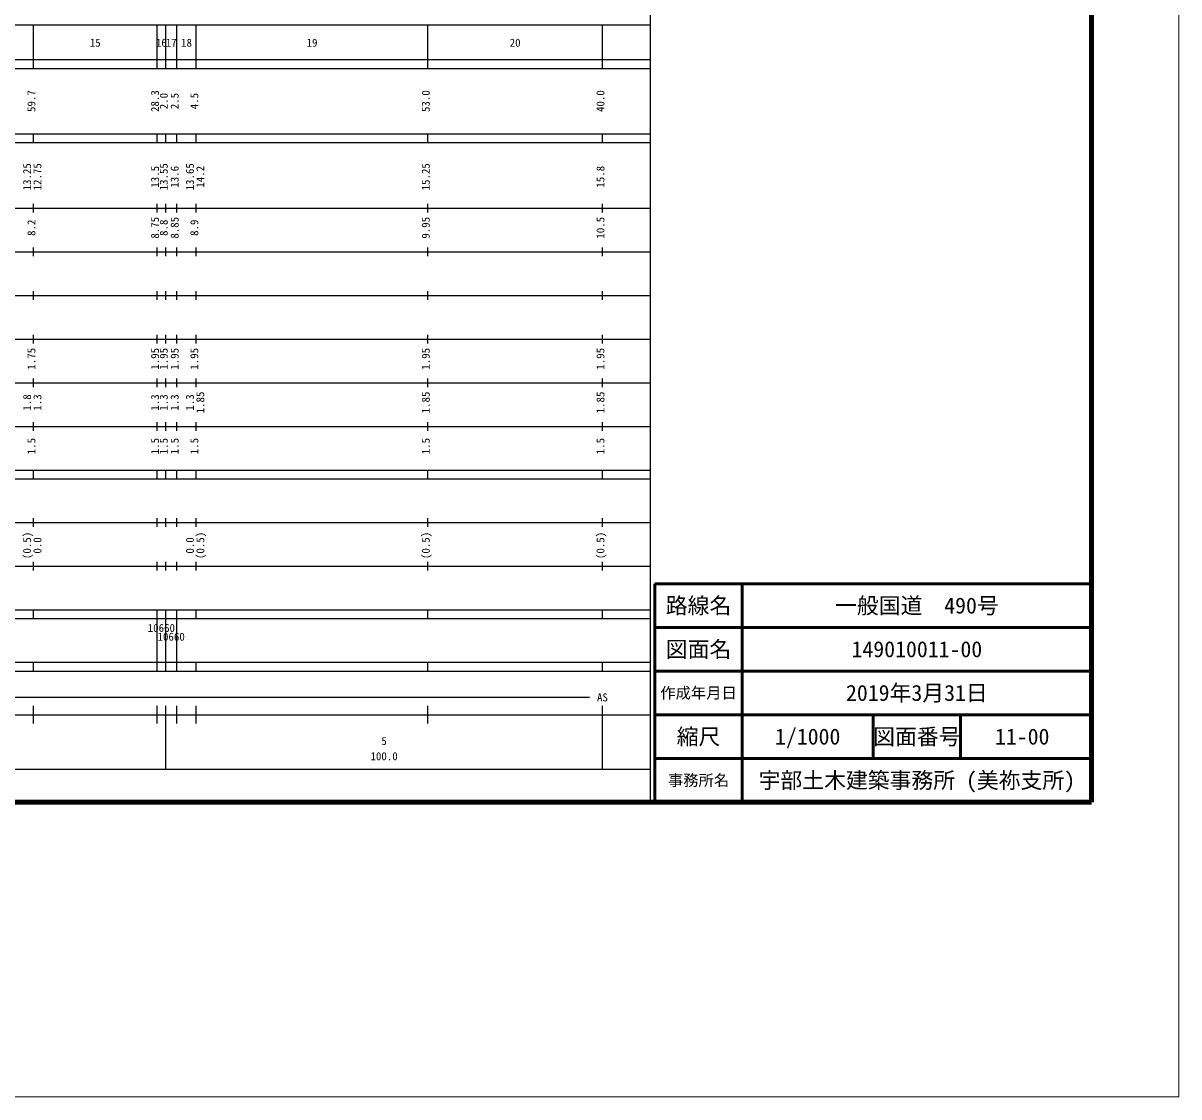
# Model space of a CAD drawing. Units: millimetres on the paper, enlarged 1000 times. Extents: x 0 to 700000, y -47500 to 447500.
# Drawn here: x 435335 to 700000, y -47500 to 198357 of the extents above; entities that cross this region are included whole.
import ezdxf
from ezdxf.enums import TextEntityAlignment as Align

# ---------------------------------------------------------------- set-up
doc = ezdxf.new("R2010")
doc.units = ezdxf.units.MM
doc.header["$LTSCALE"] = 1000
doc.layers.add('作業レイヤ1', color=7, linetype='Continuous', lineweight=13)
doc.layers.add('作業ﾚｲﾔ1', color=7, linetype='Continuous', lineweight=25)
doc.styles.add('ＭＳ ゴシック', font='')
doc.styles.get('ＭＳ ゴシック').set_extended_font_data('MS Gothic')

msp = doc.modelspace()

# ---------------------------------------------------------------- linework, layer by layer
at = {"layer": '作業レイヤ1'}
msp.add_lwpolyline([(0, -47500), (700000, -47500), (700000, 447500), (0, 447500)], close=True, dxfattribs=at)
at = {"layer": '作業ﾚｲﾔ1', "lineweight": 140}
for p, q in [((680000, 20000), (680000, 380000)), ((40000, 20000), (680000, 20000))]:
    msp.add_line(p, q, dxfattribs=at)
at = {"layer": '作業ﾚｲﾔ1'}
for p, q in [((579000, 20000), (579000, 370000)), ((68000, 198000), (579000, 198000)), ((437700, 188000), (437700, 198000)), ((466000, 188000), (466000, 198000)), ((468000, 188000), (468000, 198000)), ((470500, 188000), (470500, 198000)), ((475000, 188000), (475000, 198000)), ((528000, 188000), (528000, 198000)), ((568000, 188000), (568000, 198000)), ((40000, 190000), (579000, 190000)), ((40000, 188000), (579000, 188000)), ((40000, 173000), (579000, 173000)), ((437700, 171000), (437700, 173000)), ((466000, 171000), (466000, 173000)), ((468000, 171000), (468000, 173000)), ((470500, 171000), (470500, 173000)), ((475000, 171000), (475000, 173000)), ((528000, 171000), (528000, 173000)), ((568000, 171000), (568000, 173000)), ((40000, 171000), (579000, 171000)), ((437700, 155000), (437700, 157000)), ((466000, 155000), (466000, 157000)), ((468000, 155000), (468000, 157000)), ((470500, 155000), (470500, 157000)), ((475000, 155000), (475000, 157000)), ((528000, 155000), (528000, 157000)), ((568000, 155000), (568000, 157000)), ((40000, 156000), (579000, 156000)), ((46000, 146000), (579000, 146000)), ((437700, 145000), (437700, 147000)), ((466000, 145000), (466000, 147000)), ((468000, 145000), (468000, 147000)), ((470500, 145000), (470500, 147000)), ((475000, 145000), (475000, 147000)), ((528000, 145000), (528000, 147000)), ((568000, 145000), (568000, 147000)), ((52000, 136000), (579000, 136000)), ((437700, 135000), (437700, 137000)), ((466000, 135000), (466000, 137000)), ((468000, 135000), (468000, 137000)), ((470500, 135000), (470500, 137000)), ((475000, 135000), (475000, 137000)), ((528000, 135000), (528000, 137000)), ((568000, 135000), (568000, 137000)), ((46000, 126000), (579000, 126000)), ((437700, 125000), (437700, 127000)), ((466000, 125000), (466000, 127000)), ((468000, 125000), (468000, 127000)), ((470500, 125000), (470500, 127000)), ((475000, 125000), (475000, 127000)), ((528000, 125000), (528000, 127000)), ((568000, 125000), (568000, 127000)), ((437700, 115000), (437700, 117000)), ((466000, 115000), (466000, 117000)), ((468000, 115000), (468000, 117000)), ((470500, 115000), (470500, 117000)), ((475000, 115000), (475000, 117000)), ((528000, 115000), (528000, 117000)), ((568000, 115000), (568000, 117000)), ((52000, 116000), (579000, 116000)), ((46000, 106000), (579000, 106000)), ((437700, 105000), (437700, 107000)), ((466000, 105000), (466000, 107000)), ((468000, 105000), (468000, 107000)), ((470500, 105000), (470500, 107000)), ((475000, 105000), (475000, 107000)), ((528000, 105000), (528000, 107000)), ((568000, 105000), (568000, 107000)), ((40000, 96000), (579000, 96000)), ((437700, 94000), (437700, 96000)), ((466000, 94000), (466000, 96000)), ((468000, 94000), (468000, 96000)), ((470500, 94000), (470500, 96000)), ((475000, 94000), (475000, 96000)), ((528000, 94000), (528000, 96000)), ((568000, 94000), (568000, 96000)), ((40000, 94000), (579000, 94000)), ((437700, 83000), (437700, 85000)), ((466000, 83000), (466000, 85000)), ((468000, 83000), (468000, 85000)), ((470500, 83000), (470500, 85000)), ((475000, 83000), (475000, 85000)), ((528000, 83000), (528000, 85000)), ((568000, 83000), (568000, 85000)), ((49000, 84000), (579000, 84000)), ((437700, 73000), (437700, 75000)), ((466000, 73000), (466000, 75000)), ((468000, 73000), (468000, 75000)), ((470500, 73000), (470500, 75000)), ((475000, 73000), (475000, 75000)), ((528000, 73000), (528000, 75000)), ((568000, 73000), (568000, 75000)), ((40000, 74000), (579000, 74000)), ((40000, 64000), (579000, 64000)), ((437700, 62000), (437700, 64000)), ((466000, 62000), (466000, 64000)), ((468000, 62000), (468000, 64000)), ((470500, 62000), (470500, 64000)), ((475000, 62000), (475000, 64000)), ((528000, 62000), (528000, 64000)), ((568000, 62000), (568000, 64000)), ((40000, 62000), (579000, 62000)), ((466000, 52000), (466000, 62000)), ((468000, 52000), (468000, 62000)), ((468000, 52000), (468000, 62000)), ((470500, 52000), (470500, 62000)), ((40000, 52000), (579000, 52000)), ((437700, 50000), (437700, 52000)), ((466000, 50000), (466000, 52000)), ((468000, 50000), (468000, 52000)), ((470500, 50000), (470500, 52000)), ((475000, 50000), (475000, 52000)), ((528000, 50000), (528000, 52000)), ((568000, 50000), (568000, 52000)), ((40000, 50000), (579000, 50000)), ((71000, 44000), (565000, 44000)), ((40000, 40000), (579000, 40000)), ((437700, 38000), (437700, 42000)), ((466000, 38000), (466000, 42000)), ((468000, 27500), (468000, 42000)), ((470500, 38000), (470500, 42000)), ((475000, 38000), (475000, 42000)), ((528000, 38000), (528000, 42000)), ((568000, 27500), (568000, 42000)), ((68000, 27500), (579000, 27500))]:
    msp.add_line(p, q, dxfattribs=at)
at = {"layer": '作業ﾚｲﾔ1', "lineweight": 50}
for p, q in [((680000, 70000), (580000, 70000)), ((580000, 70000), (580000, 20000)), ((600000, 70000), (600000, 20000)), ((680000, 60000), (580000, 60000)), ((680000, 50000), (580000, 50000)), ((680000, 40000), (580000, 40000)), ((630000, 40000), (630000, 30000)), ((650000, 40000), (650000, 30000)), ((680000, 30000), (580000, 30000))]:
    msp.add_line(p, q, dxfattribs=at)

# ---------------------------------------------------------------- texts
at = {"layer": '作業ﾚｲﾔ1', "style": 'ＭＳ ゴシック'}
for s, p in [('15', (451850, 192405)), ('16', (467000, 192405)), ('17', (469250, 192405)), ('18', (472750, 192405)), ('19', (501500, 192405)), ('20', (548000, 192405)), ('AS', (568000, 42500)), ('5', (518000, 32523)), ('100.0', (518000, 29033))]:
    msp.add_text(s, height=1833, dxfattribs=at).set_placement(p, align=Align.BOTTOM_CENTER)
for s, p in [('59.7', (438700, 180500)), ('28.3', (467000, 180500)), ('53.0', (529000, 180500)), ('40.0', (569000, 180500)), ('2.0', (469000, 180500)), ('2.5', (471500, 180500)), ('4.5', (476000, 180500)), ('13.25', (437700, 163174)), ('12.75', (440070, 163174)), ('13.5', (467000, 163174)), ('13.55', (469000, 163174)), ('13.6', (471500, 163174)), ('13.65', (475000, 163174)), ('14.2', (477370, 163174)), ('15.25', (529000, 163174)), ('15.8', (569000, 163174)), ('8.75', (467000, 151500)), ('8.85', (471500, 151500)), ('9.95', (529000, 151500)), ('10.5', (569000, 151500)), ('8.2', (438700, 151500)), ('8.8', (469000, 151500)), ('8.9', (476000, 151500)), ('1.75', (438700, 121500)), ('1.95', (467000, 121500)), ('1.95', (469000, 121500)), ('1.95', (471500, 121500)), ('1.95', (476000, 121500)), ('1.95', (529000, 121500)), ('1.95', (569000, 121500)), ('1.85', (477370, 111500)), ('1.85', (529000, 111500)), ('1.85', (569000, 111500)), ('1.8', (437700, 111500)), ('1.3', (440070, 111500)), ('1.3', (467000, 111500)), ('1.3', (469000, 111500)), ('1.3', (471500, 111500)), ('1.3', (475000, 111500)), ('1.5', (438700, 101500)), ('1.5', (467000, 101500)), ('1.5', (469000, 101500)), ('1.5', (471500, 101500)), ('1.5', (476000, 101500)), ('1.5', (529000, 101500)), ('1.5', (569000, 101500)), ('(0.5)', (437700, 78764)), ('0.0', (440070, 78764)), ('0.0', (475000, 78764)), ('(0.5)', (477370, 78764)), ('(0.5)', (529000, 78764)), ('(0.5)', (569000, 78764))]:
    msp.add_text(s, height=1833, rotation=90, dxfattribs=at).set_placement(p, align=Align.BOTTOM_CENTER)
for s, height, p in [('路線名', 3666, (590000, 65000)), ('路線名', 3666, (590000, 65000)), ('一般国道\u3000490号', 3666, (640000, 65000)), ('図面名', 3666, (590000, 55000)), ('図面名', 3666, (590000, 55000)), ('149010011-00', 3666, (640000, 55000)), ('作成年月日', 2566, (590000, 45000)), ('作成年月日', 2566, (590000, 45000)), ('2019年3月31日', 3666, (640000, 45000)), ('縮尺', 3666, (590000, 35000)), ('縮尺', 3666, (590000, 35000)), ('1/1000', 3666, (615000, 35000)), ('図面番号', 3666, (640000, 35000)), ('図面番号', 3666, (640000, 35000)), ('11-00', 3666, (664125, 35000)), ('事務所名', 2566, (590000, 25000)), ('事務所名', 2566, (590000, 25000)), ('宇部土木建築事務所 (美祢支所)', 3666, (640000, 25000))]:
    msp.add_text(s, height=height, dxfattribs=at).set_placement(p, align=Align.MIDDLE_CENTER)
for p in [(463875, 58405), (466125, 56405)]:
    msp.add_text('10660', height=1833, dxfattribs=at).set_placement(p, align=Align.BOTTOM_LEFT)

doc.saveas('drawing.dxf')
